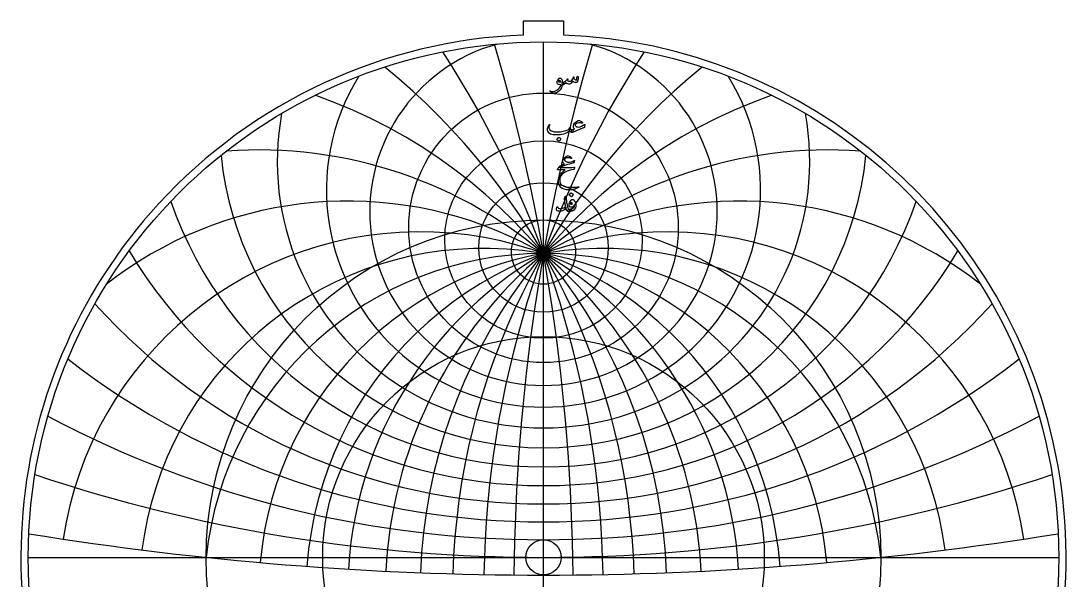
# Model space of a CAD drawing. Header units: millimetres. Extents: x -62 to 62, y -62 to 63.
# Drawn here: x -61.6 to 61.6, y -2.7 to 63.2 of the extents above; entities that cross this region are included whole.
import ezdxf

# ---------------------------------------------------------------- set-up
doc = ezdxf.new("R2010")
doc.units = ezdxf.units.MM
for name, color, linetype in [('CUT_INNER', 6, 'Continuous'), ('CUT_OUTER', 1, 'Continuous'), ('ENGRAVE', 7, 'Continuous'), ('ENGRAVE_FINE', 8, 'Continuous'), ('TEXT', 5, 'Continuous')]:
    doc.layers.add(name, color=color, linetype=linetype)

msp = doc.modelspace()

# ---------------------------------------------------------------- linework, layer by layer
at = {"layer": 'CUT_INNER'}
msp.add_circle((0, 0), 2.075, dxfattribs=at)
at = {"layer": 'CUT_OUTER'}
for points in [[(-2.3625, 63.2325), (2.3625, 63.2325), (2.3625, 61.567)], [(-2.3625, 61.567), (-2.3625, 63.2325)]]:
    msp.add_lwpolyline(points, dxfattribs=at)
for centre, radius, start, end in [((-0.0002, -0.0002), 61.6124, 137.460696, 87.802279), ((-0.0008, 0.0012), 61.6111, 92.196778, 137.461198)]:
    msp.add_arc(centre, radius, start, end, dxfattribs=at)
at = {"layer": 'ENGRAVE'}
for points in [[(0, -60.75), (0, 60.75)], [(-60.75, 0), (60.75, 0)]]:
    msp.add_lwpolyline(points, dxfattribs=at)
for centre, radius in [((0, 0), 60.75), ((0, 38.8464), 15.8873), ((0, 37.4659), 11.6414), ((0, 36.5284), 7.6365), ((0, 0), 39.7663), ((0, 35.9842), 3.7821), ((0, 35.8057), 0.81), ((0, 0), 26.0306)]:
    msp.add_circle(centre, radius, dxfattribs=at)
for centre, radius, start, end in [((0, 40.7483), 20.4864, 105.294428, 74.705572), ((0, 43.2912), 25.5861, 148.369607, 31.630393), ((0, 46.6553), 31.3905, 169.605342, 10.394658), ((0, 51.1187), 38.1979, 185.608142, 354.391858), ((0, 57.1251), 46.4697, 199.041634, 340.958366), ((0, 65.4203), 56.9678, 210.960954, 329.039046), ((0, -4.1796), 39.9854, 6, 174), ((0, -4.1796), 39.9854, 6, 174), ((0, 77.3541), 71.0558, 221.90416, 318.09584), ((0, 95.6327), 91.4531, 232.186506, 307.813494), ((0, 126.5793), 124.4953, 242.011338, 297.988662), ((0, 189.1756), 189.1756, 251.5206, 288.4794), ((0, 378.3511), 380.4352, 260.821116, 279.178884)]:
    msp.add_arc(centre, radius, start, end, dxfattribs=at)
at = {"layer": 'ENGRAVE_FINE'}
for centre, radius, start, end in [((-226.7682, -4.1796), 230.2665, 0.525409, 16.307077), ((-226.7682, -4.1796), 230.2665, 0.525409, 16.307077), ((226.7682, -4.1796), 230.2665, 163.692923, 179.474591), ((226.7682, -4.1796), 230.2665, 163.692923, 179.474591), ((-109.8588, -4.1796), 116.9093, 1.0589, 33.050278), ((-109.8588, -4.1796), 116.9093, 1.0589, 33.050278), ((109.8588, -4.1796), 116.9093, 146.949722, 178.9411), ((109.8588, -4.1796), 116.9093, 146.949722, 178.9411), ((-69.2567, -4.1796), 79.9707, 1.60906, 50.802338), ((-69.2567, -4.1796), 79.9707, 1.60906, 50.802338), ((69.2567, -4.1796), 79.9707, 129.197662, 178.39094), ((69.2567, -4.1796), 79.9707, 129.197662, 178.39094), ((-47.6527, -4.1796), 62.2062, 2.185554, 70.519869), ((-47.6527, -4.1796), 62.2062, 2.185554, 70.519869), ((47.6527, -4.1796), 62.2062, 109.480131, 177.814446), ((47.6527, -4.1796), 62.2062, 109.480131, 177.814446), ((-33.5517, -4.1796), 52.1972, 2.799848, 94.223793), ((-33.5517, -4.1796), 52.1972, 2.799848, 94.223793), ((33.5517, -4.1796), 52.1972, 85.776207, 177.200152), ((33.5517, -4.1796), 52.1972, 85.776207, 177.200152), ((-23.0856, -4.1796), 46.1711, 3.466213, 128.001983), ((-23.0856, -4.1796), 46.1711, 3.466213, 128.001983), ((23.0856, -4.1796), 46.1711, 51.998017, 176.533787), ((23.0856, -4.1796), 46.1711, 51.998017, 176.533787), ((-14.5535, -4.1796), 42.5515, 4.203203, 171.439234), ((-14.5535, -4.1796), 42.5515, 4.203203, 171.439234), ((14.5535, -4.1796), 42.5515, 8.560766, 175.796797), ((14.5535, -4.1796), 42.5515, 8.560766, 175.796797), ((-7.0505, -4.1796), 40.6022, 5.035959, 172.852221), ((-7.0505, -4.1796), 40.6022, 5.035959, 172.852221), ((7.0505, -4.1796), 40.6022, 7.147779, 174.964041), ((7.0505, -4.1796), 40.6022, 7.147779, 174.964041)]:
    msp.add_arc(centre, radius, start, end, dxfattribs=at)
at = {"layer": 'TEXT'}
for points in [[(4.0149, 56.7228), (4.0227, 56.7282), (4.032, 56.7264), (4.0425, 56.7174), (4.0544, 56.7013), (4.0672, 56.6739), (4.0769, 56.6348), (4.0834, 56.584), (4.0867, 56.5216), (4.0879, 56.4507), (4.084, 56.3815), (4.0753, 56.3141), (4.0616, 56.2486), (4.0216, 56.121), (3.9772, 56.0294), (3.9282, 55.9737), (3.8748, 55.954), (3.7484, 55.9614), (3.6314, 55.9944), (3.5238, 56.053), (3.4257, 56.1372), (3.3583, 56.0045), (3.2784, 55.901), (3.1859, 55.8266), (3.0808, 55.7815), (2.9705, 55.7716), (2.8589, 55.7995), (2.746, 55.865), (2.6317, 55.9683), (2.5392, 55.8504), (2.4485, 55.7662), (2.3595, 55.7157), (2.2724, 55.6989), (2.2549, 55.7088), (2.2383, 55.7384), (2.2226, 55.7878), (2.2077, 55.857), (2.2024, 55.9252), (2.2113, 55.9755), (2.2347, 56.0079), (2.2724, 56.0222), (2.4381, 56.0597), (2.5832, 56.1327), (2.7076, 56.2412), (2.8113, 56.3851), (2.8169, 56.3929), (2.823, 56.3986), (2.8295, 56.4019), (2.8365, 56.4031), (2.845, 56.4022), (2.8526, 56.3995), (2.8594, 56.395), (2.8652, 56.3887), (2.8686, 56.3694), (2.8607, 56.3366), (2.8416, 56.2903), (2.8113, 56.2306), (2.8511, 56.1846), (2.9128, 56.1507), (2.9966, 56.1289), (3.1023, 56.1192), (3.2341, 56.1468), (3.3493, 56.2369), (3.4479, 56.3894), (3.5299, 56.6042), (3.5339, 56.6152), (3.5389, 56.6231), (3.5447, 56.6278), (3.5514, 56.6294), (3.5615, 56.6285), (3.5703, 56.6258), (3.5777, 56.6213), (3.5838, 56.615), (3.5883, 56.606), (3.5909, 56.5971), (3.5918, 56.5881), (3.5909, 56.5791), (3.555, 56.4282), (3.597, 56.3909), (3.6475, 56.3581), (3.7066, 56.3299), (3.7742, 56.306), (3.84, 56.2906), (3.89, 56.2872), (3.9244, 56.2959), (3.943, 56.3168), (3.9491, 56.3487), (3.9457, 56.3941), (3.9329, 56.4529), (3.9107, 56.5252), (3.9145, 56.5456), (3.9332, 56.5854), (3.9666, 56.6444), (4.0149, 56.7228)], [(2.2006, 55.6594), (2.1163, 55.3636), (1.9751, 55.116), (1.7768, 54.9163), (1.5215, 54.7648), (1.4858, 54.7494), (1.4506, 54.7356), (1.4158, 54.7233), (1.3814, 54.7127), (1.3477, 54.7038), (1.3149, 54.6969), (1.2831, 54.6921), (1.2521, 54.6893), (1.1748, 54.7003), (1.0724, 54.7405), (0.9449, 54.8099), (0.7922, 54.9085), (0.7758, 54.9226), (0.7662, 54.9363), (0.7632, 54.9496), (0.7671, 54.9624), (0.7756, 54.9722), (0.7868, 54.9767), (0.8007, 54.9758), (0.8173, 54.9695), (0.9761, 54.9181), (1.1542, 54.9184), (1.3515, 54.9702), (1.5682, 55.0737), (1.7452, 55.1939), (1.8916, 55.3351), (2.0074, 55.4975), (2.0928, 55.6809), (2.0921, 55.6874), (2.0901, 55.6926), (2.0867, 55.6964), (2.082, 55.6989), (1.9583, 55.7061), (1.853, 55.7204), (1.7661, 55.742), (1.6976, 55.7707), (1.6446, 55.8152), (1.6113, 55.8767), (1.5979, 55.9553), (1.6042, 56.051), (1.6062, 56.0637), (1.6087, 56.0766), (1.6116, 56.0897), (1.6149, 56.1031), (1.6188, 56.1169), (1.623, 56.1314), (1.6277, 56.1465), (1.6329, 56.1623), (1.6751, 56.265), (1.7263, 56.3501), (1.7865, 56.4176), (1.8557, 56.4677), (1.9264, 56.4951), (1.9913, 56.4947), (2.0503, 56.4664), (2.1036, 56.4102), (2.15, 56.3321), (2.1853, 56.2414), (2.2093, 56.1381), (2.2221, 56.0222), (2.2292, 56.0223), (2.236, 56.0227), (2.2427, 56.0232), (2.2491, 56.024), (2.2555, 56.0248), (2.2621, 56.0254), (2.2689, 56.0257), (2.276, 56.0258), (2.3003, 56.0207), (2.3191, 56.0052), (2.3326, 55.9793), (2.3407, 55.9432), (2.344, 55.9034), (2.3434, 55.8632), (2.3387, 55.8226), (2.3299, 55.7815), (2.3184, 55.7454), (2.3056, 55.7195), (2.2915, 55.704), (2.276, 55.6989), (2.2077, 55.6989), (2.2073, 55.6924), (2.2059, 55.6836), (2.2037, 55.6726), (2.2006, 55.6594)], [(2.0281, 56.0617), (1.9904, 56.1275), (1.9491, 56.174), (1.9042, 56.2012), (1.8557, 56.209), (1.8267, 56.2014), (1.8009, 56.1893), (1.7782, 56.1727), (1.7586, 56.1516), (1.7524, 56.1403), (1.7515, 56.1282), (1.756, 56.1152), (1.7658, 56.1013), (1.8029, 56.0687), (1.8565, 56.0465), (1.9268, 56.0346), (2.0137, 56.033), (2.0227, 56.0348), (2.0281, 56.0402), (2.0299, 56.0492), (2.0281, 56.0617)], [(0.6611, 50.9851), (0.6739, 50.999), (0.6871, 51.0049), (0.7008, 51.0026), (0.715, 50.9923), (0.7257, 50.9788), (0.7293, 50.9635), (0.7257, 50.9465), (0.715, 50.9276), (0.6602, 50.8427), (0.6251, 50.7642), (0.6099, 50.6918), (0.6144, 50.6258), (0.7269, 50.4089), (0.9458, 50.2576), (1.2712, 50.1718), (1.703, 50.1516), (2.0234, 50.1752), (2.3308, 50.2243), (2.6252, 50.2991), (2.9065, 50.3995), (2.9562, 50.4289), (2.9972, 50.474), (3.0298, 50.5349), (3.0538, 50.6115), (3.0619, 50.6332), (3.0754, 50.6483), (3.0942, 50.6566), (3.1185, 50.6582), (3.1358, 50.6508), (3.1481, 50.6357), (3.1556, 50.613), (3.158, 50.5827), (3.1749, 50.5077), (3.2218, 50.4516), (3.2988, 50.4143), (3.4059, 50.3959), (3.4445, 50.3874), (3.4706, 50.3654), (3.4841, 50.3299), (3.485, 50.2809), (3.4719, 50.1898), (3.4544, 50.1246), (3.4324, 50.0856), (3.4059, 50.0725), (3.3271, 50.0829), (3.2523, 50.1139), (3.1816, 50.1655), (3.1149, 50.2378), (3.1093, 50.2407), (3.0996, 50.2387), (3.0859, 50.2318), (3.0682, 50.2199), (2.7332, 50.0312), (2.3676, 49.8965), (1.9715, 49.8157), (1.5449, 49.7887), (1.1506, 49.8157), (0.8443, 49.8965), (0.626, 50.0312), (0.4958, 50.2199), (0.4662, 50.3252), (0.4563, 50.4327), (0.4662, 50.5425), (0.4958, 50.6546), (0.5358, 50.7588), (0.5766, 50.8486), (0.6184, 50.924), (0.6611, 50.9851)], [(4.8897, 50.9743), (4.8179, 50.6869), (4.8098, 50.673), (4.7963, 50.66), (4.7774, 50.6478), (4.7532, 50.6366), (4.6994, 50.6176), (4.6423, 50.5966), (4.5818, 50.5736), (4.5179, 50.5486), (4.4506, 50.5218), (4.38, 50.4933), (4.306, 50.4634), (4.2287, 50.4318), (3.4023, 50.0725), (3.3646, 50.0809), (3.3341, 50.1058), (3.3107, 50.1473), (3.2945, 50.2055), (3.2918, 50.2672), (3.3089, 50.3195), (3.3457, 50.3624), (3.4023, 50.3959), (3.4094, 50.3992), (3.4234, 50.4053), (3.4444, 50.4144), (3.4724, 50.4264), (3.5071, 50.4411), (3.5483, 50.4583), (3.596, 50.478), (3.6502, 50.5001), (3.5804, 50.5717), (3.5362, 50.6501), (3.5175, 50.7352), (3.5245, 50.827), (3.5936, 51.0455), (3.7113, 51.2303), (3.8775, 51.3814), (4.0921, 51.4989), (4.1391, 51.5099), (4.1936, 51.507), (4.2558, 51.4901), (4.3257, 51.4593), (4.3982, 51.4174), (4.4649, 51.3704), (4.5257, 51.3186), (4.5807, 51.2617), (4.5962, 51.2409), (4.6032, 51.2213), (4.6016, 51.2031), (4.5915, 51.1863), (4.5763, 51.1733), (4.5592, 51.1665), (4.5403, 51.1661), (4.5197, 51.1719), (4.4121, 51.2058), (4.2978, 51.2213), (4.1768, 51.2184), (4.049, 51.1971), (3.9334, 51.1625), (3.8415, 51.1162), (3.7735, 51.0583), (3.7293, 50.9887), (3.7248, 50.9577), (3.7365, 50.9222), (3.7643, 50.8823), (3.8083, 50.8378), (3.8586, 50.7974), (3.9089, 50.7659), (3.9592, 50.7435), (4.0095, 50.73), (4.1602, 50.7262), (4.3212, 50.7579), (4.4925, 50.825), (4.6742, 50.9276), (4.6937, 50.94), (4.7128, 50.9519), (4.7314, 50.9633), (4.7496, 50.9743), (4.7671, 50.9847), (4.7837, 50.9941), (4.7995, 51.0026), (4.8143, 51.0103), (4.8554, 51.0296), (4.8816, 51.03), (4.8931, 51.0116), (4.8897, 50.9743)], [(1.7497, 49.4941), (1.7542, 49.4986), (1.7604, 49.5013), (1.7685, 49.5022), (1.7784, 49.5013), (1.8482, 49.473), (1.914, 49.4384), (1.9758, 49.3976), (2.0335, 49.3504), (2.0391, 49.3432), (2.0416, 49.336), (2.0409, 49.3289), (2.0371, 49.3217), (1.8682, 49.0486), (1.8619, 49.0421), (1.8539, 49.0405), (1.844, 49.0439), (1.8323, 49.0522), (1.8222, 49.0594), (1.8063, 49.0702), (1.7845, 49.0845), (1.7569, 49.1025), (1.7229, 49.1241), (1.6823, 49.1492), (1.6349, 49.178), (1.5808, 49.2103), (1.5736, 49.2157), (1.57, 49.2211), (1.57, 49.2265), (1.5736, 49.2318)], [(3.6448, 46.7541), (3.6478, 46.7288), (3.6314, 46.6814), (3.5957, 46.612), (3.5406, 46.5206), (3.529, 46.5058), (3.5155, 46.4937), (3.5002, 46.4842), (3.4832, 46.4775), (3.2532, 46.4142), (3.0484, 46.3571), (2.8688, 46.3064), (2.7143, 46.2619), (2.585, 46.224), (2.4808, 46.1928), (2.4017, 46.1683), (2.3479, 46.1505), (1.9131, 45.9565), (1.8826, 45.9543), (1.8592, 45.9583), (1.8431, 45.9687), (1.8341, 45.9853), (1.8339, 45.9913), (1.8368, 45.9988), (1.8429, 46.0075), (1.8521, 46.0176), (1.9405, 46.1007), (2.073, 46.1883), (2.2495, 46.2803), (2.47, 46.3769), (2.4101, 46.4281), (2.3595, 46.4775), (2.3184, 46.5251), (2.2868, 46.5709), (2.2672, 46.621), (2.2625, 46.6814), (2.2726, 46.7521), (2.2976, 46.8332), (2.338, 46.9176), (2.3946, 47.002), (2.4673, 47.0865), (2.5562, 47.1709), (2.653, 47.2439), (2.7458, 47.2939), (2.8344, 47.3211), (2.9191, 47.3254), (3.0338, 47.3022), (3.1374, 47.2544), (3.2297, 47.1819), (3.3107, 47.0847), (3.3179, 47.0725), (3.3215, 47.0613), (3.3215, 47.051), (3.3179, 47.0415), (3.31, 47.0328), (3.3008, 47.0281), (3.2903, 47.0274), (3.2784, 47.0308), (3.2255, 47.0476), (3.1746, 47.0622), (3.1258, 47.0746), (3.079, 47.0847), (3.0344, 47.0923), (2.9923, 47.0972), (2.9527, 47.0995), (2.9155, 47.099), (2.7608, 47.0808), (2.6308, 47.0371), (2.5255, 46.9677), (2.4449, 46.8727), (2.5306, 46.7597), (2.6263, 46.676), (2.7318, 46.6214), (2.8472, 46.596), (3.019, 46.5943), (3.2038, 46.6212), (3.4017, 46.6769), (3.6125, 46.7613), (3.6213, 46.7636), (3.6296, 46.7631), (3.6374, 46.76), (3.6448, 46.7541)], [(2.1538, 45.9673), (2.6148, 45.9511), (3.0134, 45.9494), (3.3496, 45.9619), (3.6233, 45.9889), (3.6317, 45.9899), (3.639, 45.9893), (3.6452, 45.9872), (3.6502, 45.9835), (3.6539, 45.9784), (3.6561, 45.9723), (3.6566, 45.965), (3.6556, 45.9565), (3.6485, 45.9238), (3.6417, 45.8937), (3.6351, 45.8663), (3.6287, 45.8416), (3.6225, 45.8196), (3.6165, 45.8003), (3.6108, 45.7836), (3.6053, 45.7697), (3.5936, 45.7475), (3.5802, 45.7311), (3.5649, 45.7205), (3.5478, 45.7158), (3.1329, 45.6406), (2.7718, 45.5227), (2.4646, 45.3622), (2.2113, 45.1589), (2.0833, 45.0128), (1.9904, 44.8581), (1.9324, 44.6948), (1.9095, 44.523), (1.9315, 44.2534), (2.0191, 44.0335), (2.1723, 43.8635), (2.391, 43.7434), (2.5044, 43.707), (2.629, 43.6769), (2.7648, 43.6531), (2.9119, 43.6356), (3.07, 43.6242), (3.2389, 43.6186), (3.4185, 43.6188), (3.6089, 43.6248), (3.6766, 43.6287), (3.7432, 43.6329), (3.8086, 43.6376), (3.873, 43.6428), (3.9357, 43.6484), (3.9965, 43.6545), (4.0552, 43.661), (4.1119, 43.668), (4.1292, 43.6689), (4.1415, 43.6644), (4.1489, 43.6545), (4.1514, 43.6392), (4.1501, 43.6215), (4.146, 43.6078), (4.1393, 43.5981), (4.1299, 43.5925), (4.0284, 43.5496), (3.9323, 43.5108), (3.8415, 43.476), (3.7562, 43.4452), (3.6765, 43.4183), (3.6026, 43.3949), (3.5346, 43.3752), (3.4724, 43.359), (3.4139, 43.3471), (3.357, 43.3365), (3.3016, 43.3273), (3.2478, 43.3195), (3.1954, 43.3134), (3.1441, 43.3096), (3.0939, 43.308), (3.0448, 43.3087), (2.7098, 43.3347), (2.4305, 43.3913), (2.2068, 43.4784), (2.0389, 43.5961), (1.9156, 43.7432), (1.8296, 43.915), (1.7809, 44.1114), (1.7694, 44.3326), (1.8047, 44.607), (1.8889, 44.8733), (2.022, 45.1316), (2.2041, 45.3817), (2.2753, 45.4574), (2.3559, 45.5299), (2.446, 45.5993), (2.5455, 45.6655), (1.676, 45.6727), (1.6551, 45.6817), (1.6464, 45.6979), (1.6497, 45.7212), (1.6652, 45.7518), (1.6944, 45.7962), (1.7209, 45.8362), (1.7447, 45.8717), (1.7658, 45.9026), (1.7842, 45.9289), (1.8, 45.9503), (1.813, 45.9666), (1.8233, 45.9781), (1.8467, 45.9801), (1.9095, 45.979), (2.0119, 45.9747), (2.1538, 45.9673)], [(2.9892, 41.0549), (3.0152, 41.0423), (3.0359, 41.0226), (3.0511, 40.9956), (3.061, 40.9615), (3.0675, 40.9193), (3.0691, 40.8789), (3.0657, 40.8402), (3.0574, 40.8034), (3.0451, 40.772), (3.0296, 40.7495), (3.0109, 40.736), (2.9892, 40.7316), (2.8816, 40.7614), (2.7925, 40.8366), (2.7217, 40.9572), (2.6694, 41.1232), (2.6627, 41.1518), (2.6568, 41.1766), (2.6519, 41.1976), (2.6479, 41.2148), (2.6447, 41.2281), (2.6425, 41.2377), (2.6411, 41.2434), (2.6407, 41.2453), (2.6353, 41.2559), (2.6299, 41.2588), (2.6245, 41.2541), (2.6191, 41.2417), (2.558, 41.1039), (2.4898, 40.9956), (2.4143, 40.917), (2.3317, 40.8681), (2.2118, 40.8304), (2.0712, 40.807), (1.91, 40.798), (1.7281, 40.8034), (1.6066, 40.8409), (1.5404, 40.9319), (1.5294, 41.0762), (1.5736, 41.2741), (1.5837, 41.2979), (1.5961, 41.3154), (1.6107, 41.3266), (1.6275, 41.3315), (1.6441, 41.33), (1.6581, 41.3217), (1.6693, 41.3066), (1.6778, 41.2848), (1.696, 41.2384), (1.7182, 41.2031), (1.7445, 41.1791), (1.7748, 41.1663), (1.9448, 41.1402), (2.1062, 41.1375), (2.2592, 41.1582), (2.4035, 41.2022), (2.4662, 41.235), (2.5176, 41.2794), (2.5578, 41.3356), (2.5868, 41.4034), (2.585, 41.4355), (2.576, 41.5103), (2.5598, 41.6277), (2.5365, 41.7878), (2.5246, 41.8735), (2.514, 41.9508), (2.5048, 42.0199), (2.497, 42.0806), (2.4902, 42.1326), (2.4844, 42.1754), (2.4794, 42.209), (2.4754, 42.2333), (2.472, 42.2706), (2.4727, 42.3034), (2.4774, 42.3317), (2.4862, 42.3555), (2.5001, 42.385), (2.5131, 42.4125), (2.5252, 42.438), (2.5365, 42.4615), (2.5466, 42.4829), (2.5553, 42.5023), (2.5627, 42.5197), (2.5688, 42.5351), (2.5751, 42.5475), (2.5832, 42.5558), (2.5931, 42.56), (2.6047, 42.5603), (2.6175, 42.5553), (2.6272, 42.5477), (2.6337, 42.5374), (2.6371, 42.5243), (2.659, 42.3405), (2.6815, 42.1664), (2.7048, 42.0019), (2.7287, 41.8471), (2.7531, 41.7019), (2.7776, 41.5664), (2.8025, 41.4406), (2.8275, 41.3244), (2.8578, 41.2159), (2.8949, 41.1348), (2.9386, 41.0812), (2.9892, 41.0549)], [(3.4023, 42.201), (3.427, 42.1974), (3.4544, 42.1866), (3.4845, 42.1687), (3.5173, 42.1435), (3.6576, 41.994), (3.7553, 41.8255), (3.8103, 41.6383), (3.8227, 41.4321), (3.8117, 41.3248), (3.7894, 41.2292), (3.756, 41.1452), (3.7113, 41.0729), (3.5665, 40.9235), (3.3978, 40.8169), (3.2054, 40.7529), (2.9892, 40.7316), (2.9674, 40.7367), (2.9487, 40.7522), (2.9332, 40.778), (2.9209, 40.8142), (2.9163, 40.8342), (2.9133, 40.8546), (2.9118, 40.8755), (2.9119, 40.8968), (2.9132, 40.9179), (2.9151, 40.9381), (2.9176, 40.9575), (2.9209, 40.9759), (2.9306, 41.0077), (2.9452, 41.0316), (2.9647, 41.0473), (2.9892, 41.0549), (3.1998, 41.0832), (3.3826, 41.1357), (3.5375, 41.2125), (3.6646, 41.3136), (3.6585, 41.3641), (3.6511, 41.4043), (3.6424, 41.4342), (3.6323, 41.4537), (3.6201, 41.4705), (3.6089, 41.4815), (3.5986, 41.4867), (3.5891, 41.486), (3.5826, 41.4838), (3.5775, 41.4806), (3.5737, 41.4766), (3.5712, 41.4717), (3.5366, 41.4007), (3.4939, 41.3459), (3.4432, 41.3073), (3.3844, 41.2848), (3.2135, 41.2716), (3.096, 41.3181), (3.032, 41.4243), (3.0215, 41.5902), (3.0359, 41.6854), (3.0646, 41.7842), (3.1077, 41.8866), (3.1652, 41.9926), (3.2258, 42.0838), (3.2856, 42.1489), (3.3444, 42.188), (3.4023, 42.201)], [(3.2119, 42.9591), (3.2164, 42.9635), (3.2227, 42.9662), (3.2308, 42.9671), (3.2407, 42.9662), (3.3105, 42.9379), (3.3763, 42.9034), (3.438, 42.8625), (3.4957, 42.8153), (3.5014, 42.8082), (3.5038, 42.801), (3.5031, 42.7938), (3.4993, 42.7866), (3.3305, 42.5136), (3.3242, 42.507), (3.3161, 42.5055), (3.3062, 42.5088), (3.2945, 42.5171), (3.2844, 42.5243), (3.2685, 42.5351), (3.2467, 42.5495), (3.2191, 42.5674), (3.1852, 42.589), (3.1445, 42.6142), (3.0972, 42.6429), (3.0431, 42.6752), (3.0359, 42.6806), (3.0323, 42.686), (3.0323, 42.6914), (3.0359, 42.6968)], [(3.2838, 41.813), (3.2481, 41.8029), (3.22, 41.7761), (3.1996, 41.7328), (3.1868, 41.6729), (3.187, 41.6634), (3.1877, 41.6567), (3.1888, 41.6526), (3.1904, 41.6513), (3.2265, 41.6425), (3.2631, 41.6378), (3.3002, 41.6372), (3.3377, 41.6405), (3.3707, 41.6475), (3.3978, 41.6576), (3.4192, 41.6708), (3.4347, 41.6872), (3.3942, 41.7449), (3.3556, 41.7851), (3.3188, 41.8078), (3.2838, 41.813)]]:
    msp.add_lwpolyline(points, close=True, dxfattribs=at)

doc.saveas('drawing.dxf')
